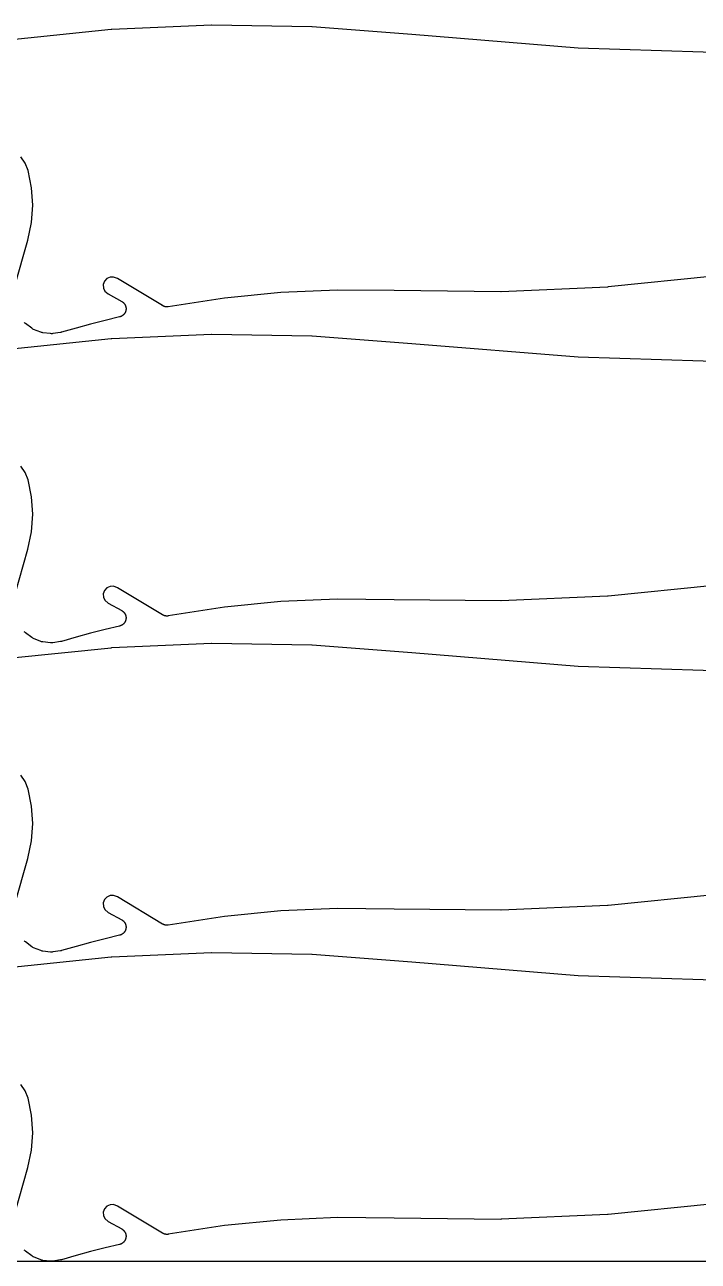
# Model space of a CAD drawing. Header units: metres. Extents: x 0 to 3000, y 0 to 1240.
# Drawn here: x 1740.9 to 1901.9, y 0 to 295.7 of the extents above; entities that cross this region are included whole.
import ezdxf

# ---------------------------------------------------------------- set-up
doc = ezdxf.new("R2010")
doc.units = ezdxf.units.M

msp = doc.modelspace()

# ---------------------------------------------------------------- linework, layer by layer
at = {"color": 7}
msp.add_lwpolyline([(0, 0), (3000, 0), (3000, 1240), (0, 1240), (0, 0)], close=True, dxfattribs=at)
at = {"color": 1}
for points in [[(1737.79, 292.19), (1761.56, 294.65), (1761.68, 294.66), (1785.53, 295.7), (1785.65, 295.7), (1809.52, 295.3), (1809.64, 295.3), (1833.46, 293.48), (1833.46, 293.48), (1833.47, 293.48), (1873.25, 290.23), (1913.08, 288.96)], [(1738.52, 233.3), (1741.62, 244.24), (1742.5, 248.42), (1742.79, 252.59), (1742.52, 256.77), (1741.69, 260.85), (1741, 262.61), (1739.98, 264.13)], [(1905.69, 235.58), (1880.37, 233.02), (1880.26, 233.01), (1854.84, 231.87), (1854.73, 231.87), (1829.26, 232.15), (1829.26, 232.15), (1829.26, 232.15), (1815.65, 232.3), (1802.12, 231.71), (1788.65, 230.38), (1775.2, 228.29), (1775.19, 228.29), (1775.18, 228.29), (1775.09, 228.28), (1775, 228.27), (1774.99, 228.27), (1774.98, 228.27), (1774.89, 228.27), (1774.81, 228.27), (1774.8, 228.27), (1774.79, 228.27), (1774.7, 228.28), (1774.61, 228.29), (1774.6, 228.29), (1774.59, 228.29), (1774.5, 228.31), (1774.42, 228.33), (1774.41, 228.33), (1774.4, 228.33), (1774.31, 228.36), (1774.23, 228.38), (1774.22, 228.39), (1774.21, 228.39), (1774.13, 228.42), (1774.05, 228.46), (1774.04, 228.46), (1774.03, 228.46), (1773.95, 228.51), (1773.87, 228.55), (1773.87, 228.55), (1773.86, 228.56), (1763.09, 235.05), (1762.09, 235.4), (1761.28, 235.36), (1760.55, 235.02), (1759.97, 234.39), (1759.68, 233.58), (1759.72, 232.77), (1760.07, 232.04), (1760.81, 231.35), (1764.07, 229.58), (1764.11, 229.55), (1764.16, 229.53), (1764.2, 229.5), (1764.24, 229.47), (1764.28, 229.44), (1764.32, 229.42), (1764.36, 229.38), (1764.4, 229.36), (1764.43, 229.32), (1764.47, 229.29), (1764.5, 229.26), (1764.54, 229.22), (1764.57, 229.19), (1764.61, 229.15), (1764.64, 229.11), (1764.67, 229.08), (1764.7, 229.04), (1764.73, 229), (1764.76, 228.96), (1764.79, 228.92), (1764.81, 228.87), (1764.84, 228.83), (1764.86, 228.79), (1764.89, 228.75), (1764.91, 228.7), (1764.93, 228.66), (1764.95, 228.61), (1764.97, 228.57), (1764.98, 228.52), (1765, 228.48), (1765.02, 228.43), (1765.03, 228.38), (1765.04, 228.34), (1765.06, 228.29), (1765.07, 228.24), (1765.08, 228.19), (1765.09, 228.14), (1765.09, 228.1), (1765.1, 228.05), (1765.11, 228), (1765.11, 227.95), (1765.11, 227.9), (1765.11, 227.85), (1765.11, 227.8), (1765.11, 227.75), (1765.11, 227.7), (1765.11, 227.66), (1765.1, 227.61), (1765.09, 227.56), (1765.09, 227.51), (1765.08, 227.46), (1765.07, 227.41), (1765.06, 227.37), (1765.05, 227.32), (1765.04, 227.27), (1765.02, 227.22), (1765.01, 227.18), (1764.99, 227.13), (1764.97, 227.08), (1764.96, 227.04), (1764.93, 226.99), (1764.91, 226.95), (1764.89, 226.91), (1764.87, 226.86), (1764.84, 226.82), (1764.82, 226.78), (1764.79, 226.74), (1764.77, 226.7), (1764.74, 226.66), (1764.71, 226.61), (1764.68, 226.58), (1764.65, 226.54), (1764.62, 226.5), (1764.58, 226.46), (1764.55, 226.43), (1764.52, 226.39), (1764.48, 226.36), (1764.44, 226.33), (1764.41, 226.3), (1764.37, 226.26), (1764.33, 226.23), (1764.29, 226.2), (1764.25, 226.18), (1764.21, 226.15), (1764.17, 226.12), (1764.13, 226.1), (1764.08, 226.07), (1764.04, 226.05), (1764, 226.03), (1763.95, 226), (1763.91, 225.99), (1763.86, 225.97), (1763.82, 225.95), (1763.77, 225.93), (1763.72, 225.92), (1763.68, 225.9), (1763.63, 225.89), (1763.58, 225.88), (1760.09, 225.03), (1756.62, 224.14), (1753.17, 223.2), (1749.72, 222.21), (1749.69, 222.2), (1749.66, 222.2), (1749.6, 222.18), (1749.53, 222.17), (1749.53, 222.17), (1749.5, 222.16), (1749.47, 222.16), (1747.62, 221.87), (1747.44, 221.85), (1747.26, 221.85), (1747.08, 221.86), (1745.25, 222.07), (1745.08, 222.1), (1744.91, 222.14), (1744.74, 222.2), (1743.02, 222.88), (1742.86, 222.95), (1742.71, 223.04), (1742.56, 223.14), (1741.06, 224.27), (1740.92, 224.38), (1740.79, 224.51)], [(1737.79, 218.24), (1761.56, 220.7), (1761.68, 220.71), (1785.53, 221.75), (1785.65, 221.75), (1809.52, 221.35), (1809.64, 221.35), (1833.46, 219.53), (1833.46, 219.53), (1833.47, 219.53), (1873.25, 216.28), (1913.08, 215.01)], [(1738.52, 159.35), (1741.62, 170.29), (1742.5, 174.47), (1742.79, 178.65), (1742.52, 182.82), (1741.69, 186.9), (1741, 188.66), (1739.98, 190.18)], [(1905.69, 161.63), (1880.37, 159.07), (1880.26, 159.07), (1854.84, 157.92), (1854.73, 157.92), (1829.26, 158.2), (1829.26, 158.2), (1829.26, 158.2), (1815.65, 158.35), (1802.12, 157.76), (1788.65, 156.43), (1775.2, 154.35), (1775.19, 154.34), (1775.18, 154.34), (1775.09, 154.33), (1775, 154.32), (1774.99, 154.32), (1774.98, 154.32), (1774.89, 154.32), (1774.81, 154.32), (1774.8, 154.32), (1774.79, 154.32), (1774.7, 154.33), (1774.61, 154.34), (1774.6, 154.34), (1774.59, 154.34), (1774.5, 154.36), (1774.42, 154.38), (1774.41, 154.38), (1774.4, 154.38), (1774.31, 154.41), (1774.23, 154.43), (1774.22, 154.44), (1774.21, 154.44), (1774.13, 154.47), (1774.05, 154.51), (1774.04, 154.51), (1774.03, 154.52), (1773.95, 154.56), (1773.87, 154.6), (1773.87, 154.6), (1773.86, 154.61), (1763.09, 161.1), (1762.09, 161.45), (1761.28, 161.41), (1760.55, 161.07), (1759.97, 160.44), (1759.68, 159.63), (1759.72, 158.82), (1760.07, 158.09), (1760.81, 157.4), (1764.07, 155.63), (1764.11, 155.6), (1764.16, 155.58), (1764.2, 155.55), (1764.24, 155.52), (1764.28, 155.49), (1764.32, 155.47), (1764.36, 155.44), (1764.4, 155.41), (1764.43, 155.37), (1764.47, 155.34), (1764.5, 155.31), (1764.54, 155.27), (1764.57, 155.24), (1764.61, 155.2), (1764.64, 155.16), (1764.67, 155.13), (1764.7, 155.09), (1764.73, 155.05), (1764.76, 155.01), (1764.79, 154.97), (1764.81, 154.93), (1764.84, 154.88), (1764.86, 154.84), (1764.89, 154.8), (1764.91, 154.75), (1764.93, 154.71), (1764.95, 154.66), (1764.97, 154.62), (1764.98, 154.57), (1765, 154.53), (1765.02, 154.48), (1765.03, 154.44), (1765.04, 154.39), (1765.06, 154.34), (1765.07, 154.29), (1765.08, 154.24), (1765.09, 154.2), (1765.09, 154.15), (1765.1, 154.1), (1765.11, 154.05), (1765.11, 154), (1765.11, 153.95), (1765.11, 153.9), (1765.11, 153.85), (1765.11, 153.8), (1765.11, 153.75), (1765.11, 153.71), (1765.1, 153.66), (1765.09, 153.61), (1765.09, 153.56), (1765.08, 153.51), (1765.07, 153.46), (1765.06, 153.42), (1765.05, 153.37), (1765.04, 153.32), (1765.02, 153.27), (1765.01, 153.23), (1764.99, 153.18), (1764.97, 153.14), (1764.96, 153.09), (1764.93, 153.05), (1764.91, 153), (1764.89, 152.96), (1764.87, 152.91), (1764.84, 152.87), (1764.82, 152.83), (1764.79, 152.79), (1764.77, 152.75), (1764.74, 152.71), (1764.71, 152.66), (1764.68, 152.63), (1764.65, 152.59), (1764.62, 152.55), (1764.58, 152.51), (1764.55, 152.48), (1764.52, 152.44), (1764.48, 152.41), (1764.44, 152.38), (1764.41, 152.35), (1764.37, 152.31), (1764.33, 152.28), (1764.29, 152.25), (1764.25, 152.23), (1764.21, 152.2), (1764.17, 152.17), (1764.13, 152.15), (1764.08, 152.12), (1764.04, 152.1), (1764, 152.08), (1763.95, 152.05), (1763.91, 152.04), (1763.86, 152.02), (1763.82, 152), (1763.77, 151.98), (1763.72, 151.97), (1763.68, 151.95), (1763.63, 151.94), (1763.58, 151.93), (1760.09, 151.08), (1756.62, 150.19), (1753.17, 149.26), (1749.72, 148.26), (1749.69, 148.26), (1749.66, 148.25), (1749.6, 148.23), (1749.53, 148.22), (1749.53, 148.22), (1749.5, 148.21), (1749.47, 148.21), (1747.62, 147.92), (1747.44, 147.9), (1747.26, 147.9), (1747.08, 147.91), (1745.25, 148.12), (1745.08, 148.15), (1744.91, 148.19), (1744.74, 148.25), (1743.02, 148.93), (1742.86, 149), (1742.71, 149.09), (1742.56, 149.19), (1741.06, 150.32), (1740.92, 150.43), (1740.79, 150.56)], [(1737.79, 144.29), (1761.56, 146.75), (1761.68, 146.76), (1785.53, 147.8), (1785.65, 147.8), (1809.52, 147.41), (1809.64, 147.4), (1833.46, 145.58), (1833.46, 145.58), (1833.47, 145.58), (1873.25, 142.33), (1913.08, 141.06)], [(1738.52, 85.4), (1741.62, 96.34), (1742.5, 100.52), (1742.79, 104.7), (1742.52, 108.87), (1741.69, 112.95), (1741, 114.71), (1739.98, 116.23)], [(1905.69, 87.68), (1880.37, 85.12), (1880.26, 85.12), (1854.84, 83.98), (1854.73, 83.97), (1829.26, 84.25), (1829.26, 84.25), (1829.26, 84.25), (1815.65, 84.4), (1802.12, 83.81), (1788.65, 82.48), (1775.2, 80.4), (1775.19, 80.39), (1775.18, 80.39), (1775.09, 80.38), (1775, 80.38), (1774.99, 80.38), (1774.98, 80.37), (1774.89, 80.37), (1774.81, 80.37), (1774.8, 80.37), (1774.79, 80.37), (1774.7, 80.38), (1774.61, 80.39), (1774.6, 80.39), (1774.59, 80.39), (1774.5, 80.41), (1774.42, 80.43), (1774.41, 80.43), (1774.4, 80.43), (1774.31, 80.46), (1774.23, 80.48), (1774.22, 80.49), (1774.21, 80.49), (1774.13, 80.53), (1774.05, 80.56), (1774.04, 80.56), (1774.03, 80.57), (1773.95, 80.61), (1773.87, 80.65), (1773.87, 80.66), (1773.86, 80.66), (1763.09, 87.15), (1762.09, 87.5), (1761.28, 87.46), (1760.55, 87.12), (1759.97, 86.49), (1759.68, 85.69), (1759.72, 84.87), (1760.07, 84.14), (1760.81, 83.45), (1764.07, 81.68), (1764.11, 81.65), (1764.16, 81.63), (1764.2, 81.6), (1764.24, 81.57), (1764.28, 81.54), (1764.32, 81.52), (1764.36, 81.49), (1764.4, 81.46), (1764.43, 81.42), (1764.47, 81.39), (1764.5, 81.36), (1764.54, 81.32), (1764.57, 81.29), (1764.61, 81.25), (1764.64, 81.21), (1764.67, 81.18), (1764.7, 81.14), (1764.73, 81.1), (1764.76, 81.06), (1764.79, 81.02), (1764.81, 80.98), (1764.84, 80.93), (1764.86, 80.89), (1764.89, 80.85), (1764.91, 80.8), (1764.93, 80.76), (1764.95, 80.72), (1764.97, 80.67), (1764.98, 80.62), (1765, 80.58), (1765.02, 80.53), (1765.03, 80.49), (1765.04, 80.44), (1765.06, 80.39), (1765.07, 80.34), (1765.08, 80.3), (1765.09, 80.25), (1765.09, 80.2), (1765.1, 80.15), (1765.11, 80.1), (1765.11, 80.05), (1765.11, 80), (1765.11, 79.95), (1765.11, 79.9), (1765.11, 79.85), (1765.11, 79.81), (1765.11, 79.76), (1765.1, 79.71), (1765.09, 79.66), (1765.09, 79.61), (1765.08, 79.56), (1765.07, 79.51), (1765.06, 79.47), (1765.05, 79.42), (1765.04, 79.37), (1765.02, 79.32), (1765.01, 79.28), (1764.99, 79.23), (1764.97, 79.19), (1764.96, 79.14), (1764.93, 79.1), (1764.91, 79.05), (1764.89, 79.01), (1764.87, 78.96), (1764.84, 78.92), (1764.82, 78.88), (1764.79, 78.84), (1764.77, 78.8), (1764.74, 78.76), (1764.71, 78.72), (1764.68, 78.68), (1764.65, 78.64), (1764.62, 78.6), (1764.58, 78.56), (1764.55, 78.53), (1764.52, 78.5), (1764.48, 78.46), (1764.44, 78.43), (1764.41, 78.4), (1764.37, 78.36), (1764.33, 78.34), (1764.29, 78.3), (1764.25, 78.28), (1764.21, 78.25), (1764.17, 78.22), (1764.13, 78.2), (1764.08, 78.17), (1764.04, 78.15), (1764, 78.13), (1763.95, 78.11), (1763.91, 78.09), (1763.86, 78.07), (1763.82, 78.05), (1763.77, 78.03), (1763.72, 78.02), (1763.68, 78), (1763.63, 77.99), (1763.58, 77.98), (1760.09, 77.13), (1756.62, 76.25), (1753.17, 75.31), (1749.72, 74.31), (1749.69, 74.31), (1749.66, 74.3), (1749.6, 74.28), (1749.53, 74.27), (1749.53, 74.27), (1749.5, 74.26), (1749.47, 74.26), (1747.62, 73.97), (1747.44, 73.95), (1747.26, 73.95), (1747.08, 73.96), (1745.25, 74.17), (1745.08, 74.2), (1744.91, 74.24), (1744.74, 74.3), (1743.02, 74.98), (1742.86, 75.05), (1742.71, 75.14), (1742.56, 75.24), (1741.06, 76.37), (1740.92, 76.48), (1740.79, 76.61)], [(1737.79, 70.34), (1761.56, 72.81), (1761.68, 72.81), (1785.53, 73.85), (1785.65, 73.85), (1809.52, 73.46), (1809.64, 73.45), (1833.46, 71.63), (1833.46, 71.63), (1833.47, 71.63), (1873.25, 68.38), (1913.08, 67.11)], [(1738.52, 11.45), (1741.62, 22.39), (1742.5, 26.57), (1742.79, 30.75), (1742.52, 34.92), (1741.69, 39), (1741, 40.76), (1739.98, 42.28)], [(1905.69, 13.73), (1880.37, 11.17), (1880.26, 11.17), (1854.84, 10.03), (1854.73, 10.02), (1829.26, 10.3), (1829.26, 10.3), (1829.26, 10.3), (1815.65, 10.45), (1802.12, 9.86), (1788.65, 8.53), (1775.2, 6.45), (1775.19, 6.45), (1775.18, 6.44), (1775.09, 6.44), (1775, 6.43), (1774.99, 6.43), (1774.98, 6.42), (1774.89, 6.43), (1774.81, 6.42), (1774.8, 6.43), (1774.79, 6.43), (1774.7, 6.43), (1774.61, 6.44), (1774.6, 6.44), (1774.59, 6.45), (1774.5, 6.46), (1774.42, 6.48), (1774.41, 6.48), (1774.4, 6.48), (1774.31, 6.51), (1774.23, 6.54), (1774.22, 6.54), (1774.21, 6.54), (1774.13, 6.58), (1774.05, 6.61), (1774.04, 6.61), (1774.03, 6.62), (1773.95, 6.66), (1773.87, 6.7), (1773.87, 6.71), (1773.86, 6.71), (1763.09, 13.2), (1762.09, 13.55), (1761.28, 13.51), (1760.55, 13.17), (1759.97, 12.54), (1759.68, 11.74), (1759.72, 10.93), (1760.07, 10.19), (1760.81, 9.5), (1764.07, 7.73), (1764.11, 7.7), (1764.16, 7.68), (1764.2, 7.65), (1764.24, 7.63), (1764.28, 7.6), (1764.32, 7.57), (1764.36, 7.54), (1764.4, 7.51), (1764.43, 7.47), (1764.47, 7.44), (1764.5, 7.41), (1764.54, 7.37), (1764.57, 7.34), (1764.61, 7.3), (1764.64, 7.26), (1764.67, 7.23), (1764.7, 7.19), (1764.73, 7.15), (1764.76, 7.11), (1764.79, 7.07), (1764.81, 7.03), (1764.84, 6.98), (1764.86, 6.94), (1764.89, 6.9), (1764.91, 6.85), (1764.93, 6.81), (1764.95, 6.77), (1764.97, 6.72), (1764.98, 6.67), (1765, 6.63), (1765.02, 6.58), (1765.03, 6.54), (1765.04, 6.49), (1765.06, 6.44), (1765.07, 6.39), (1765.08, 6.35), (1765.09, 6.3), (1765.09, 6.25), (1765.1, 6.2), (1765.11, 6.15), (1765.11, 6.1), (1765.11, 6.05), (1765.11, 6), (1765.11, 5.96), (1765.11, 5.91), (1765.11, 5.86), (1765.11, 5.81), (1765.1, 5.76), (1765.09, 5.71), (1765.09, 5.66), (1765.08, 5.61), (1765.07, 5.57), (1765.06, 5.52), (1765.05, 5.47), (1765.04, 5.42), (1765.02, 5.38), (1765.01, 5.33), (1764.99, 5.28), (1764.97, 5.24), (1764.96, 5.19), (1764.93, 5.15), (1764.91, 5.1), (1764.89, 5.06), (1764.87, 5.01), (1764.84, 4.97), (1764.82, 4.93), (1764.79, 4.89), (1764.77, 4.85), (1764.74, 4.81), (1764.71, 4.77), (1764.68, 4.73), (1764.65, 4.69), (1764.62, 4.65), (1764.58, 4.62), (1764.55, 4.58), (1764.52, 4.55), (1764.48, 4.51), (1764.44, 4.48), (1764.41, 4.45), (1764.37, 4.42), (1764.33, 4.39), (1764.29, 4.35), (1764.25, 4.33), (1764.21, 4.3), (1764.17, 4.27), (1764.13, 4.25), (1764.08, 4.22), (1764.04, 4.2), (1764, 4.18), (1763.95, 4.16), (1763.91, 4.14), (1763.86, 4.12), (1763.82, 4.1), (1763.77, 4.08), (1763.72, 4.07), (1763.68, 4.05), (1763.63, 4.04), (1763.58, 4.03), (1760.09, 3.19), (1756.62, 2.3), (1753.17, 1.36), (1749.72, 0.36), (1749.69, 0.36), (1749.66, 0.35), (1749.6, 0.33), (1749.53, 0.32), (1749.53, 0.32), (1749.5, 0.31), (1749.47, 0.31), (1747.62, 0.02), (1747.44, 0), (1747.26, 0), (1747.08, 0.01), (1745.25, 0.22), (1745.08, 0.25), (1744.91, 0.29), (1744.74, 0.35), (1743.02, 1.03), (1742.86, 1.1), (1742.71, 1.19), (1742.56, 1.29), (1741.06, 2.42), (1740.92, 2.54), (1740.79, 2.66)]]:
    msp.add_lwpolyline(points, dxfattribs=at)

doc.saveas('drawing.dxf')
